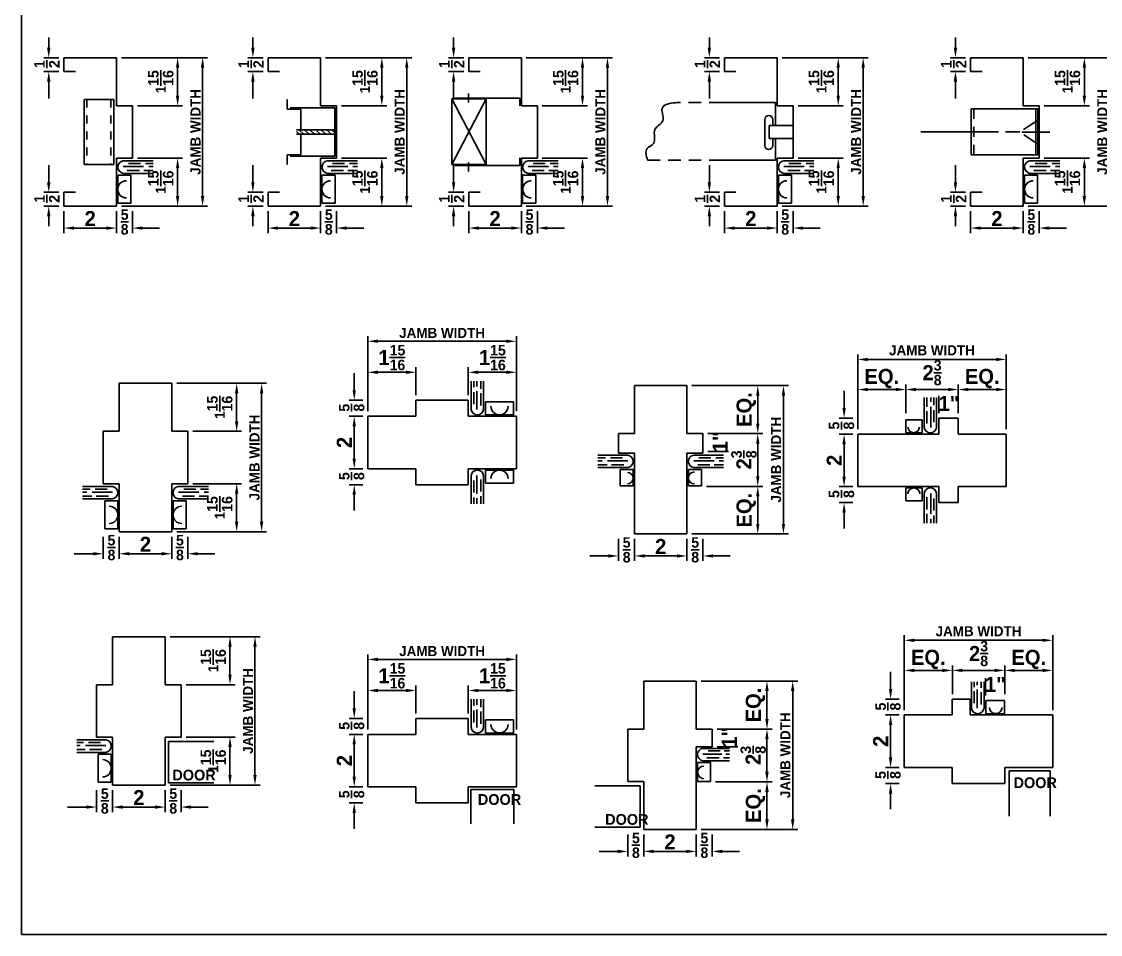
# Model space of a CAD drawing. Extents: x -5 to 29.1, y 0.3 to 20.2.
# Drawn here: x -5 to 8.43, y 0.28 to 11.65 of the extents above; entities that cross this region are included whole.
import ezdxf

# ---------------------------------------------------------------- set-up
doc = ezdxf.new("R2010")
doc.units = 0
doc.header["$MEASUREMENT"] = 0
doc.linetypes.add('HIDDEN', pattern=[0.375, 0.25, -0.125])
doc.linetypes.add('HIDDEN2', pattern=[0.1875, 0.125, -0.0625])
doc.layers.add('BORDER', color=7, linetype='CONTINUOUS')
doc.layers.add('BORDER-TEXT', color=7, linetype='CONTINUOUS')
doc.styles.add('B-SMOOTHE', font='cityb___.ttf', dxfattribs={"height": 0.125})
doc.styles.add('CITYBLUEPRINT', font='cityb___.ttf', dxfattribs={"height": 0.125})

msp = doc.modelspace()

# ---------------------------------------------------------------- linework, layer by layer
at = {"layer": 'BORDER', "color": 5}
for p, q in [((-4.995, 0.284), (-4.995, 20.234)), ((29.06, 0.284), (-4.995, 0.284))]:
    msp.add_line(p, q, dxfattribs=at)
at = {"layer": 'BORDER-TEXT'}
for p, q in [((-4.657, 11.322), (-4.657, 11.447)), ((-2.117, 11.322), (-2.117, 11.447)), ((0.38, 11.322), (0.38, 11.447)), ((3.562, 11.322), (3.562, 11.447)), ((6.624, 11.322), (6.624, 11.447)), ((-4.53, 11.197), (-4.72, 11.197)), ((-3.752, 11.197), (-2.68, 11.197)), ((-1.99, 11.197), (-2.179, 11.197)), ((-1.212, 11.197), (-0.14, 11.197)), ((0.507, 11.197), (0.318, 11.197)), ((1.285, 11.197), (2.357, 11.197)), ((3.689, 11.197), (3.5, 11.197)), ((4.467, 11.197), (5.539, 11.197)), ((6.751, 11.197), (6.562, 11.197)), ((7.529, 11.197), (8.601, 11.197)), ((-4.53, 11.025), (-4.72, 11.025)), ((-3.054, 11.072), (-3.054, 10.724)), ((-2.743, 11.072), (-2.743, 9.474)), ((-1.99, 11.025), (-2.179, 11.025)), ((-0.513, 11.072), (-0.513, 10.724)), ((-0.203, 11.072), (-0.203, 9.474)), ((0.507, 11.025), (0.318, 11.025)), ((1.984, 11.072), (1.984, 10.724)), ((2.295, 11.072), (2.295, 9.474)), ((3.689, 11.025), (3.5, 11.025)), ((5.166, 11.072), (5.166, 10.724)), ((5.476, 11.072), (5.476, 9.474)), ((6.751, 11.025), (6.562, 11.025)), ((8.228, 11.072), (8.228, 10.724)), ((-4.657, 10.9), (-4.657, 10.687)), ((-2.117, 10.9), (-2.117, 10.687)), ((0.38, 10.9), (0.38, 10.687)), ((3.562, 10.9), (3.562, 10.687)), ((6.624, 10.9), (6.624, 10.687)), ((0.567, 10.641), (0.567, 10.753)), ((-4.218, 10.678), (-4.218, 9.867)), ((-4.218, 10.678), (-3.849, 10.678)), ((-3.849, 10.678), (-3.849, 9.867)), ((-1.69, 10.558), (-1.69, 10.678)), ((0.357, 9.869), (0.357, 10.684)), ((0.785, 10.684), (0.357, 9.869)), ((0.357, 10.684), (0.785, 9.869)), ((0.785, 10.684), (0.357, 10.684)), ((0.396, 10.692), (1.205, 10.692)), ((0.787, 10.684), (0.787, 9.869)), ((1.205, 10.692), (1.205, 10.596)), ((-3.553, 10.599), (-2.991, 10.599)), ((-1.69, 10.558), (-1.522, 10.558)), ((-1.099, 10.574), (-1.652, 10.574)), ((-1.522, 10.558), (-1.522, 10.299)), ((-1.099, 10.574), (-1.099, 9.971)), ((-1.013, 10.599), (-0.451, 10.599)), ((1.484, 10.599), (2.046, 10.599)), ((4.666, 10.599), (5.228, 10.599)), ((7.728, 10.599), (8.29, 10.599)), ((-1.099, 10.299), (-1.573, 10.299)), ((-1.538, 10.244), (-1.573, 10.278)), ((-1.099, 10.244), (-1.573, 10.244)), ((-1.485, 10.244), (-1.54, 10.299)), ((-1.522, 10.244), (-1.522, 9.987)), ((-1.418, 10.244), (-1.474, 10.299)), ((-1.352, 10.244), (-1.407, 10.299)), ((-1.28, 10.244), (-1.336, 10.299)), ((-1.211, 10.244), (-1.266, 10.299)), ((-1.142, 10.244), (-1.197, 10.299)), ((-1.099, 10.262), (-1.136, 10.299)), ((7.158, 10.272), (6.195, 10.272)), ((-3.553, 9.947), (-2.991, 9.947)), ((-1.69, 9.987), (-1.522, 9.987)), ((-1.69, 9.868), (-1.69, 9.987)), ((-1.099, 9.971), (-1.652, 9.971)), ((-1.013, 9.947), (-0.451, 9.947)), ((1.205, 9.854), (1.205, 9.95)), ((1.484, 9.947), (2.046, 9.947)), ((4.666, 9.947), (5.228, 9.947)), ((7.728, 9.947), (8.29, 9.947)), ((-4.657, 9.646), (-4.657, 9.859)), ((-4.218, 9.867), (-3.849, 9.867)), ((-3.054, 9.474), (-3.054, 9.822)), ((-2.117, 9.646), (-2.117, 9.859)), ((-0.513, 9.474), (-0.513, 9.822)), ((0.785, 9.869), (0.357, 9.869)), ((0.38, 9.646), (0.38, 9.859)), ((0.396, 9.854), (1.205, 9.854)), ((0.567, 9.782), (0.567, 9.894)), ((1.984, 9.474), (1.984, 9.822)), ((3.562, 9.646), (3.562, 9.859)), ((5.166, 9.474), (5.166, 9.822)), ((6.624, 9.646), (6.624, 9.859)), ((8.228, 9.474), (8.228, 9.822)), ((-4.53, 9.521), (-4.72, 9.521)), ((-1.99, 9.521), (-2.179, 9.521)), ((0.507, 9.521), (0.318, 9.521)), ((3.689, 9.521), (3.5, 9.521)), ((6.751, 9.521), (6.562, 9.521)), ((-4.53, 9.349), (-4.72, 9.349)), ((-4.468, 9.287), (-4.468, 9.013)), ((-3.815, 9.287), (-3.815, 9.013)), ((-3.752, 9.349), (-2.68, 9.349)), ((-3.616, 9.287), (-3.616, 9.013)), ((-1.99, 9.349), (-2.179, 9.349)), ((-1.928, 9.287), (-1.928, 9.013)), ((-1.274, 9.287), (-1.274, 9.013)), ((-1.212, 9.349), (-0.14, 9.349)), ((-1.076, 9.287), (-1.076, 9.013)), ((0.507, 9.349), (0.318, 9.349)), ((0.57, 9.287), (0.57, 9.013)), ((1.223, 9.287), (1.223, 9.013)), ((1.285, 9.349), (2.357, 9.349)), ((1.422, 9.287), (1.422, 9.013)), ((3.689, 9.349), (3.5, 9.349)), ((3.751, 9.287), (3.751, 9.013)), ((4.405, 9.287), (4.405, 9.013)), ((4.467, 9.349), (5.539, 9.349)), ((4.603, 9.287), (4.603, 9.013)), ((6.751, 9.349), (6.562, 9.349)), ((6.813, 9.287), (6.813, 9.013)), ((7.467, 9.287), (7.467, 9.013)), ((7.529, 9.349), (8.601, 9.349)), ((7.666, 9.287), (7.666, 9.013)), ((-4.657, 9.224), (-4.657, 9.099)), ((-2.117, 9.224), (-2.117, 9.099)), ((0.38, 9.224), (0.38, 9.099)), ((3.562, 9.224), (3.562, 9.099)), ((6.624, 9.224), (6.624, 9.099)), ((-3.94, 9.076), (-4.343, 9.076)), ((-3.491, 9.076), (-3.278, 9.076)), ((-1.399, 9.076), (-1.803, 9.076)), ((-0.951, 9.076), (-0.738, 9.076)), ((1.098, 9.076), (0.695, 9.076)), ((1.547, 9.076), (1.76, 9.076)), ((4.28, 9.076), (3.876, 9.076)), ((4.728, 9.076), (4.941, 9.076)), ((7.342, 9.076), (6.938, 9.076)), ((7.791, 9.076), (8.004, 9.076)), ((-0.687, 6.797), (-0.687, 7.73)), ((-0.562, 7.667), (1.036, 7.667)), ((1.161, 6.797), (1.161, 7.73)), ((5.408, 6.574), (5.408, 7.504)), ((7.131, 7.441), (5.533, 7.441)), ((7.256, 6.574), (7.256, 7.504)), ((-0.856, 7.058), (-0.856, 7.271)), ((-0.562, 7.281), (-0.214, 7.281)), ((-0.089, 6.996), (-0.089, 7.343)), ((0.563, 6.996), (0.563, 7.343)), ((1.036, 7.281), (0.688, 7.281)), ((-3.064, 7.144), (-1.946, 7.144)), ((3.346, 7.116), (4.547, 7.116)), ((6.007, 6.773), (6.007, 7.129)), ((6.659, 6.773), (6.659, 7.129)), ((-2.319, 7.019), (-2.319, 6.671)), ((-2.008, 7.019), (-2.008, 5.421)), ((4.164, 6.991), (4.164, 6.643)), ((4.484, 6.991), (4.484, 5.393)), ((5.239, 6.835), (5.239, 7.048)), ((5.533, 7.066), (5.882, 7.066)), ((6.534, 7.066), (6.132, 7.066)), ((6.416, 6.773), (6.416, 6.988)), ((7.131, 7.066), (6.784, 7.066)), ((-0.749, 6.933), (-0.919, 6.933)), ((-0.749, 6.734), (-0.919, 6.734)), ((-0.856, 6.609), (-0.856, 6.206)), ((5.346, 6.71), (5.176, 6.71)), ((-2.866, 6.546), (-2.257, 6.546)), ((3.545, 6.518), (4.227, 6.518)), ((5.346, 6.511), (5.176, 6.511)), ((4.164, 5.986), (4.164, 6.393)), ((5.239, 6.386), (5.239, 5.983)), ((3.545, 6.296), (3.801, 6.296)), ((-0.749, 6.081), (-0.919, 6.081)), ((-2.866, 5.894), (-2.257, 5.894)), ((-0.749, 5.882), (-0.919, 5.882)), ((3.525, 5.861), (4.227, 5.861)), ((5.346, 5.858), (5.176, 5.858)), ((-2.319, 5.421), (-2.319, 5.769)), ((-0.856, 5.757), (-0.856, 5.561)), ((4.164, 5.393), (4.164, 5.736)), ((5.346, 5.659), (5.176, 5.659)), ((5.239, 5.534), (5.239, 5.338)), ((-3.064, 5.296), (-1.946, 5.296)), ((3.346, 5.268), (4.547, 5.268)), ((-3.979, 5.233), (-3.979, 4.96)), ((-3.78, 5.233), (-3.78, 4.96)), ((-3.127, 5.233), (-3.127, 4.96)), ((-2.928, 5.233), (-2.928, 4.96)), ((2.432, 5.206), (2.432, 4.932)), ((2.631, 5.206), (2.631, 4.932)), ((3.284, 5.206), (3.284, 4.932)), ((3.483, 5.206), (3.483, 4.932)), ((-4.104, 5.022), (-4.342, 5.022)), ((-3.252, 5.022), (-3.655, 5.022)), ((-2.803, 5.022), (-2.59, 5.022)), ((2.307, 4.995), (2.075, 4.995)), ((3.159, 4.995), (2.756, 4.995)), ((3.608, 4.995), (3.821, 4.995)), ((-3.147, 3.99), (-2.028, 3.99)), ((5.987, 3.077), (5.987, 4.007)), ((7.709, 3.945), (6.112, 3.945)), ((7.834, 3.077), (7.834, 4.007)), ((-2.402, 3.865), (-2.402, 3.517)), ((-2.091, 3.865), (-2.091, 2.267)), ((-0.687, 2.836), (-0.687, 3.769)), ((1.161, 2.836), (1.161, 3.769)), ((-0.562, 3.707), (1.036, 3.707)), ((6.586, 3.276), (6.586, 3.632)), ((7.237, 3.276), (7.237, 3.632)), ((5.817, 3.338), (5.817, 3.551)), ((6.112, 3.57), (6.461, 3.57)), ((7.112, 3.57), (6.711, 3.57)), ((7.709, 3.57), (7.362, 3.57)), ((-2.948, 3.392), (-2.339, 3.392)), ((-0.089, 3.035), (-0.089, 3.383)), ((0.563, 3.035), (0.563, 3.383)), ((3.461, 3.438), (4.661, 3.438)), ((6.998, 3.256), (6.998, 3.472)), ((-0.856, 3.098), (-0.856, 3.311)), ((-0.562, 3.32), (-0.214, 3.32)), ((1.036, 3.32), (0.688, 3.32)), ((4.279, 3.313), (4.279, 2.965)), ((4.599, 3.313), (4.599, 1.715)), ((5.924, 3.213), (5.754, 3.213)), ((-0.749, 2.973), (-0.919, 2.973)), ((5.924, 3.015), (5.754, 3.015)), ((3.66, 2.84), (4.342, 2.84)), ((5.817, 2.89), (5.817, 2.486)), ((-3.167, 2.172), (-3.167, 2.685)), ((-2.948, 2.74), (-2.339, 2.74)), ((-0.749, 2.774), (-0.919, 2.774)), ((4.279, 2.308), (4.279, 2.715)), ((-2.402, 2.267), (-2.402, 2.615)), ((-0.856, 2.649), (-0.856, 2.246)), ((3.66, 2.619), (3.916, 2.619)), ((5.924, 2.361), (5.754, 2.361)), ((7.804, 2.319), (7.292, 2.319)), ((3.64, 2.183), (4.342, 2.183)), ((5.924, 2.162), (5.754, 2.162)), ((-4.061, 2.08), (-4.061, 1.806)), ((-3.863, 2.08), (-3.863, 1.806)), ((-3.209, 2.08), (-3.209, 1.806)), ((-3.147, 2.142), (-2.028, 2.142)), ((-3.011, 2.08), (-3.011, 1.806)), ((-0.749, 2.121), (-0.919, 2.121)), ((1.13, 2.089), (0.595, 2.089)), ((0.595, 2.089), (0.595, 1.661)), ((1.13, 2.089), (1.13, 1.661)), ((2.703, 1.62), (2.703, 2.133)), ((4.279, 1.715), (4.279, 2.058)), ((5.817, 2.037), (5.817, 1.841)), ((-0.749, 1.922), (-0.919, 1.922)), ((-4.186, 1.869), (-4.424, 1.869)), ((-3.334, 1.869), (-3.738, 1.869)), ((-2.886, 1.869), (-2.673, 1.869)), ((-0.856, 1.797), (-0.856, 1.6)), ((2.547, 1.528), (2.547, 1.254)), ((2.745, 1.528), (2.745, 1.254)), ((3.399, 1.528), (3.399, 1.254)), ((3.461, 1.59), (4.661, 1.59)), ((3.598, 1.528), (3.598, 1.254)), ((2.422, 1.317), (2.19, 1.317)), ((3.274, 1.317), (2.87, 1.317)), ((3.723, 1.317), (3.936, 1.317))]:
    msp.add_line(p, q, dxfattribs=at)
at = {"layer": 'BORDER-TEXT', "color": 5}
for p, q in [((-4.468, 11.197), (-3.815, 11.197)), ((-4.468, 11.197), (-4.468, 11.025)), ((-3.815, 11.197), (-3.815, 10.599)), ((-1.928, 11.197), (-1.274, 11.197)), ((-1.928, 11.197), (-1.928, 11.025)), ((-1.274, 11.197), (-1.274, 10.599)), ((0.57, 11.197), (1.223, 11.197)), ((0.57, 11.197), (0.57, 11.025)), ((1.223, 11.197), (1.223, 10.599)), ((3.751, 11.197), (4.405, 11.197)), ((3.751, 11.197), (3.751, 11.025)), ((4.405, 11.197), (4.405, 10.599)), ((6.813, 11.197), (7.467, 11.197)), ((6.813, 11.197), (6.813, 11.025)), ((7.467, 11.197), (7.467, 10.599)), ((-4.468, 11.025), (-4.326, 11.025)), ((-1.928, 11.025), (-1.786, 11.025)), ((0.57, 11.025), (0.712, 11.025)), ((3.751, 11.025), (3.893, 11.025)), ((6.813, 11.025), (6.955, 11.025)), ((-3.815, 10.599), (-3.616, 10.599)), ((-3.616, 10.599), (-3.616, 9.947)), ((-1.274, 10.599), (-1.076, 10.599)), ((-1.076, 10.599), (-1.076, 9.947)), ((1.223, 10.599), (1.422, 10.599)), ((1.422, 10.599), (1.422, 9.947)), ((4.405, 10.599), (4.603, 10.599)), ((4.603, 10.599), (4.603, 9.947)), ((7.467, 10.599), (7.666, 10.599)), ((7.666, 10.599), (7.666, 9.947)), ((-3.815, 9.349), (-3.815, 9.947)), ((-3.815, 9.947), (-3.616, 9.947)), ((-1.274, 9.349), (-1.274, 9.947)), ((-1.274, 9.947), (-1.076, 9.947)), ((1.223, 9.349), (1.223, 9.947)), ((1.223, 9.947), (1.422, 9.947)), ((4.405, 9.349), (4.405, 9.947)), ((4.405, 9.947), (4.603, 9.947)), ((7.467, 9.349), (7.467, 9.947)), ((7.467, 9.947), (7.666, 9.947)), ((-4.468, 9.349), (-4.468, 9.521)), ((-4.468, 9.521), (-4.326, 9.521)), ((-1.928, 9.349), (-1.928, 9.521)), ((-1.928, 9.521), (-1.786, 9.521)), ((0.57, 9.349), (0.57, 9.521)), ((0.57, 9.521), (0.712, 9.521)), ((3.751, 9.349), (3.751, 9.521)), ((3.751, 9.521), (3.893, 9.521)), ((6.813, 9.349), (6.813, 9.521)), ((6.813, 9.521), (6.955, 9.521)), ((-4.468, 9.349), (-3.815, 9.349)), ((-1.928, 9.349), (-1.274, 9.349)), ((0.57, 9.349), (1.223, 9.349)), ((3.751, 9.349), (4.405, 9.349)), ((6.813, 9.349), (7.467, 9.349)), ((-3.78, 7.144), (-3.78, 6.546)), ((-3.78, 7.144), (-3.127, 7.144)), ((-3.127, 7.144), (-3.127, 6.546)), ((2.631, 7.116), (3.284, 7.116)), ((2.631, 7.116), (2.631, 6.518)), ((3.284, 7.116), (3.284, 6.518)), ((-0.089, 6.933), (0.563, 6.933)), ((-0.089, 6.734), (-0.089, 6.933)), ((0.563, 6.734), (0.563, 6.933)), ((-0.687, 6.081), (-0.687, 6.734)), ((-0.687, 6.734), (-0.089, 6.734)), ((1.161, 6.734), (0.563, 6.734)), ((1.161, 6.081), (1.161, 6.734)), ((6.659, 6.71), (6.416, 6.71)), ((6.416, 6.71), (6.416, 6.511)), ((6.659, 6.71), (6.659, 6.511)), ((-3.979, 6.546), (-3.979, 5.894)), ((-3.979, 6.546), (-3.78, 6.546)), ((-3.127, 6.546), (-2.928, 6.546)), ((-2.928, 6.546), (-2.928, 5.894)), ((2.432, 6.518), (2.432, 6.276)), ((2.432, 6.518), (2.631, 6.518)), ((3.284, 6.518), (3.483, 6.518)), ((3.483, 6.518), (3.483, 6.276)), ((5.408, 6.511), (6.416, 6.511)), ((5.408, 6.511), (5.408, 5.858)), ((7.256, 6.511), (6.659, 6.511)), ((7.256, 6.511), (7.256, 5.858)), ((2.432, 6.276), (2.631, 6.276)), ((2.631, 5.268), (2.631, 6.276)), ((3.284, 5.268), (3.284, 6.276)), ((3.284, 6.276), (3.483, 6.276)), ((-0.687, 6.081), (-0.089, 6.081)), ((-0.089, 5.882), (-0.089, 6.081)), ((0.563, 5.882), (0.563, 6.081)), ((1.161, 6.081), (0.563, 6.081)), ((-3.979, 5.894), (-3.78, 5.894)), ((-3.78, 5.296), (-3.78, 5.894)), ((-3.127, 5.894), (-2.928, 5.894)), ((-3.127, 5.296), (-3.127, 5.894)), ((-0.089, 5.882), (0.563, 5.882)), ((5.408, 5.858), (6.416, 5.858)), ((6.416, 5.858), (6.416, 5.659)), ((7.256, 5.858), (6.659, 5.858)), ((6.659, 5.858), (6.659, 5.659)), ((6.659, 5.659), (6.416, 5.659)), ((-3.78, 5.296), (-3.127, 5.296)), ((-3.78, 5.296), (-3.127, 5.296)), ((2.631, 5.268), (3.284, 5.268)), ((-3.863, 3.99), (-3.209, 3.99)), ((-3.863, 3.99), (-3.863, 3.392)), ((-3.209, 3.99), (-3.209, 3.392)), ((-4.061, 3.392), (-4.061, 2.74)), ((-4.061, 3.392), (-3.863, 3.392)), ((-3.209, 3.392), (-3.011, 3.392)), ((-3.011, 3.392), (-3.011, 2.74)), ((2.745, 3.438), (2.745, 2.84)), ((2.745, 3.438), (3.399, 3.438)), ((3.399, 3.438), (3.399, 2.84)), ((6.584, 3.015), (6.584, 3.213)), ((6.584, 3.213), (6.807, 3.213)), ((6.807, 3.015), (6.807, 3.213)), ((-0.089, 2.973), (0.563, 2.973)), ((-0.089, 2.774), (-0.089, 2.973)), ((0.563, 2.774), (0.563, 2.973)), ((5.987, 3.015), (6.584, 3.015)), ((5.987, 2.361), (5.987, 3.015)), ((7.834, 3.015), (6.807, 3.015)), ((7.834, 2.361), (7.834, 3.015)), ((2.547, 2.84), (2.547, 2.188)), ((2.547, 2.84), (2.745, 2.84)), ((3.399, 2.84), (3.598, 2.84)), ((3.598, 2.84), (3.598, 2.617)), ((-4.061, 2.74), (-3.863, 2.74)), ((-3.863, 2.142), (-3.863, 2.74)), ((-3.209, 2.142), (-3.209, 2.74)), ((-3.209, 2.74), (-3.011, 2.74)), ((-0.687, 2.121), (-0.687, 2.774)), ((-0.687, 2.774), (-0.089, 2.774)), ((1.161, 2.774), (0.563, 2.774)), ((1.161, 2.121), (1.161, 2.774)), ((3.399, 1.59), (3.399, 2.617)), ((3.399, 2.617), (3.598, 2.617)), ((5.987, 2.361), (6.584, 2.361)), ((6.584, 2.162), (6.584, 2.361)), ((7.834, 2.361), (7.237, 2.361)), ((7.237, 2.162), (7.237, 2.361)), ((2.547, 2.188), (2.745, 2.188)), ((2.745, 1.59), (2.745, 2.188)), ((6.584, 2.162), (7.237, 2.162)), ((-3.863, 2.142), (-3.209, 2.142)), ((-0.687, 2.121), (-0.089, 2.121)), ((-0.089, 1.922), (-0.089, 2.121)), ((0.563, 1.922), (0.563, 2.121)), ((1.161, 2.121), (0.563, 2.121)), ((-0.089, 1.922), (0.563, 1.922)), ((2.745, 1.59), (3.399, 1.59))]:
    msp.add_line(p, q, dxfattribs=at)
at = {"layer": 'BORDER-TEXT', "linetype": 'HIDDEN', "ltscale": 0.25}
for p, q in [((-4.184, 10.678), (-4.184, 9.867)), ((-3.886, 10.678), (-3.886, 9.867))]:
    msp.add_line(p, q, dxfattribs=at)
at = {"layer": 'BORDER-TEXT', "color": 7, "linetype": 'HIDDEN', "ltscale": 0.625}
for p, q in [((3.716, 10.638), (3.176, 10.638)), ((3.718, 9.92), (2.794, 9.92))]:
    msp.add_line(p, q, dxfattribs=at)
at = {"layer": 'BORDER-TEXT', "color": 7}
for p, q in [((4.387, 10.638), (3.716, 10.638)), ((4.387, 10.638), (4.387, 10.352)), ((6.82, 10.562), (6.82, 9.988)), ((7.651, 10.562), (6.82, 10.562)), ((7.624, 10.562), (7.624, 9.988)), ((7.651, 10.562), (7.651, 9.988)), ((4.251, 10.104), (4.251, 10.426)), ((4.603, 10.352), (4.308, 10.352)), ((4.308, 10.191), (4.308, 10.352)), ((4.352, 10.352), (4.352, 10.426)), ((7.47, 10.301), (7.644, 10.414)), ((7.448, 10.271), (7.8, 10.271)), ((7.473, 10.236), (7.646, 10.123)), ((4.603, 10.191), (4.308, 10.191)), ((4.352, 10.104), (4.352, 10.191)), ((4.387, 10.191), (4.387, 9.92)), ((7.651, 9.988), (6.82, 9.988)), ((-3.731, 9.913), (-3.358, 9.913)), ((-3.731, 9.841), (-3.477, 9.841)), ((-3.666, 9.88), (-3.516, 9.88)), ((-3.455, 9.88), (-3.358, 9.88)), ((-3.412, 9.841), (-3.358, 9.841)), ((-1.19, 9.913), (-0.817, 9.913)), ((-1.19, 9.841), (-0.937, 9.841)), ((-1.125, 9.88), (-0.976, 9.88)), ((-0.914, 9.88), (-0.817, 9.88)), ((-0.872, 9.841), (-0.817, 9.841)), ((1.307, 9.913), (1.68, 9.913)), ((1.307, 9.841), (1.56, 9.841)), ((1.372, 9.88), (1.521, 9.88)), ((1.583, 9.88), (1.68, 9.88)), ((1.625, 9.841), (1.68, 9.841)), ((4.387, 9.92), (3.718, 9.92)), ((4.489, 9.913), (4.861, 9.913)), ((4.489, 9.841), (4.742, 9.841)), ((4.553, 9.88), (4.703, 9.88)), ((4.765, 9.88), (4.861, 9.88)), ((4.807, 9.841), (4.861, 9.841)), ((7.551, 9.913), (7.924, 9.913)), ((7.551, 9.841), (7.804, 9.841)), ((7.616, 9.88), (7.765, 9.88)), ((7.827, 9.88), (7.924, 9.88)), ((7.869, 9.841), (7.924, 9.841)), ((-3.798, 9.734), (-3.798, 9.384)), ((-3.798, 9.734), (-3.636, 9.734)), ((-3.731, 9.757), (-3.358, 9.757)), ((-3.682, 9.793), (-3.529, 9.793)), ((-3.636, 9.734), (-3.636, 9.384)), ((-3.474, 9.793), (-3.358, 9.793)), ((-1.258, 9.734), (-1.258, 9.384)), ((-1.258, 9.734), (-1.095, 9.734)), ((-1.19, 9.757), (-0.817, 9.757)), ((-1.142, 9.793), (-0.989, 9.793)), ((-1.095, 9.734), (-1.095, 9.384)), ((-0.934, 9.793), (-0.817, 9.793)), ((1.239, 9.734), (1.239, 9.384)), ((1.239, 9.734), (1.402, 9.734)), ((1.307, 9.757), (1.68, 9.757)), ((1.356, 9.793), (1.508, 9.793)), ((1.402, 9.734), (1.402, 9.384)), ((1.563, 9.793), (1.68, 9.793)), ((4.421, 9.734), (4.421, 9.384)), ((4.421, 9.734), (4.584, 9.734)), ((4.489, 9.757), (4.861, 9.757)), ((4.537, 9.793), (4.69, 9.793)), ((4.584, 9.734), (4.584, 9.384)), ((4.745, 9.793), (4.861, 9.793)), ((7.483, 9.734), (7.483, 9.384)), ((7.483, 9.734), (7.646, 9.734)), ((7.551, 9.757), (7.924, 9.757)), ((7.599, 9.793), (7.752, 9.793)), ((7.646, 9.734), (7.646, 9.384)), ((7.807, 9.793), (7.924, 9.793)), ((-3.798, 9.384), (-3.636, 9.384)), ((-1.258, 9.384), (-1.095, 9.384)), ((1.239, 9.384), (1.402, 9.384)), ((4.421, 9.384), (4.584, 9.384)), ((7.483, 9.384), (7.646, 9.384)), ((0.597, 6.818), (0.597, 7.171)), ((0.63, 7.094), (0.63, 7.171)), ((0.669, 7.102), (0.669, 7.171)), ((0.717, 7.075), (0.717, 7.171)), ((0.753, 6.818), (0.753, 7.171)), ((0.63, 6.883), (0.63, 7.033)), ((0.669, 6.818), (0.669, 7.046)), ((0.717, 6.867), (0.717, 7.02)), ((0.776, 6.751), (0.776, 6.913)), ((0.776, 6.913), (1.126, 6.913)), ((1.126, 6.751), (1.126, 6.913)), ((6.234, 6.595), (6.234, 6.967)), ((6.27, 6.852), (6.27, 6.967)), ((6.318, 6.914), (6.318, 6.967)), ((6.318, 6.595), (6.318, 6.849)), ((6.357, 6.871), (6.357, 6.967)), ((6.39, 6.595), (6.39, 6.967)), ((0.776, 6.751), (1.126, 6.751)), ((6.27, 6.644), (6.27, 6.797)), ((6.357, 6.66), (6.357, 6.81)), ((6.211, 6.69), (6.007, 6.69)), ((6.007, 6.528), (6.007, 6.69)), ((6.211, 6.528), (6.211, 6.69)), ((6.211, 6.528), (6.007, 6.528)), ((2.547, 6.25), (2.175, 6.25)), ((2.271, 6.217), (2.175, 6.217)), ((2.228, 6.178), (2.175, 6.178)), ((2.547, 6.178), (2.293, 6.178)), ((2.482, 6.217), (2.332, 6.217)), ((3.368, 6.25), (3.74, 6.25)), ((3.368, 6.178), (3.621, 6.178)), ((3.433, 6.217), (3.582, 6.217)), ((3.644, 6.217), (3.74, 6.217)), ((3.686, 6.178), (3.74, 6.178)), ((0.776, 6.064), (0.776, 5.902)), ((0.776, 6.064), (1.126, 6.064)), ((1.126, 6.064), (1.126, 5.902)), ((2.29, 6.13), (2.175, 6.13)), ((2.547, 6.094), (2.175, 6.094)), ((2.498, 6.13), (2.345, 6.13)), ((2.452, 6.071), (2.452, 5.867)), ((2.614, 6.071), (2.452, 6.071)), ((2.614, 6.071), (2.614, 5.867)), ((3.301, 6.071), (3.301, 5.867)), ((3.301, 6.071), (3.463, 6.071)), ((3.368, 6.094), (3.74, 6.094)), ((3.417, 6.13), (3.569, 6.13)), ((3.463, 6.071), (3.463, 5.867)), ((3.624, 6.13), (3.74, 6.13)), ((0.597, 5.997), (0.597, 5.644)), ((0.63, 5.932), (0.63, 5.783)), ((0.669, 5.997), (0.669, 5.769)), ((0.717, 5.948), (0.717, 5.796)), ((0.753, 5.997), (0.753, 5.644)), ((-3.864, 5.86), (-4.237, 5.86)), ((-4.14, 5.827), (-4.237, 5.827)), ((-4.183, 5.788), (-4.237, 5.788)), ((-3.864, 5.788), (-4.118, 5.788)), ((-3.929, 5.827), (-4.079, 5.827)), ((-3.043, 5.86), (-2.67, 5.86)), ((-3.043, 5.788), (-2.79, 5.788)), ((-2.978, 5.827), (-2.829, 5.827)), ((-2.767, 5.827), (-2.67, 5.827)), ((-2.725, 5.788), (-2.67, 5.788)), ((0.776, 5.902), (1.126, 5.902)), ((2.614, 5.867), (2.452, 5.867)), ((3.301, 5.867), (3.463, 5.867)), ((6.211, 5.841), (6.007, 5.841)), ((6.007, 5.841), (6.007, 5.679)), ((6.211, 5.841), (6.211, 5.679)), ((6.234, 5.774), (6.234, 5.402)), ((6.318, 5.774), (6.318, 5.521)), ((6.39, 5.774), (6.39, 5.402)), ((-4.121, 5.74), (-4.237, 5.74)), ((-3.864, 5.704), (-4.237, 5.704)), ((-3.913, 5.74), (-4.066, 5.74)), ((-3.959, 5.681), (-3.959, 5.331)), ((-3.797, 5.681), (-3.959, 5.681)), ((-3.797, 5.681), (-3.797, 5.331)), ((-3.11, 5.681), (-2.948, 5.681)), ((-3.11, 5.681), (-3.11, 5.331)), ((-3.043, 5.704), (-2.67, 5.704)), ((-2.994, 5.74), (-2.842, 5.74)), ((-2.948, 5.681), (-2.948, 5.331)), ((-2.786, 5.74), (-2.67, 5.74)), ((0.63, 5.721), (0.63, 5.644)), ((0.669, 5.713), (0.669, 5.644)), ((0.717, 5.74), (0.717, 5.644)), ((6.211, 5.679), (6.007, 5.679)), ((6.27, 5.725), (6.27, 5.573)), ((6.357, 5.709), (6.357, 5.56)), ((6.27, 5.517), (6.27, 5.402)), ((6.318, 5.456), (6.318, 5.402)), ((6.357, 5.498), (6.357, 5.402)), ((-3.797, 5.331), (-3.959, 5.331)), ((-3.11, 5.331), (-2.948, 5.331)), ((6.824, 3.098), (6.824, 3.429)), ((6.857, 3.363), (6.857, 3.429)), ((6.896, 3.385), (6.896, 3.429)), ((6.944, 3.355), (6.944, 3.429)), ((6.98, 3.098), (6.98, 3.429)), ((6.857, 3.163), (6.857, 3.313)), ((6.896, 3.098), (6.896, 3.332)), ((6.944, 3.147), (6.944, 3.3)), ((0.597, 2.858), (0.597, 3.211)), ((0.63, 3.134), (0.63, 3.211)), ((0.669, 3.142), (0.669, 3.211)), ((0.717, 3.114), (0.717, 3.211)), ((0.753, 2.858), (0.753, 3.211)), ((7.003, 3.031), (7.003, 3.194)), ((7.003, 3.194), (7.235, 3.194)), ((7.235, 3.031), (7.235, 3.194)), ((0.63, 2.923), (0.63, 3.072)), ((0.669, 2.858), (0.669, 3.085)), ((0.717, 2.907), (0.717, 3.059)), ((7.003, 3.031), (7.235, 3.031)), ((0.776, 2.79), (0.776, 2.953)), ((0.776, 2.953), (1.126, 2.953)), ((1.126, 2.79), (1.126, 2.953)), ((-3.947, 2.706), (-4.308, 2.706)), ((-3.167, 2.685), (-2.602, 2.685)), ((0.776, 2.79), (1.126, 2.79)), ((-4.223, 2.674), (-4.308, 2.674)), ((-4.265, 2.635), (-4.308, 2.635)), ((-4.203, 2.586), (-4.308, 2.586)), ((-3.947, 2.635), (-4.2, 2.635)), ((-4.012, 2.674), (-4.161, 2.674)), ((-3.995, 2.586), (-4.148, 2.586)), ((3.483, 2.6), (3.813, 2.6)), ((3.548, 2.568), (3.697, 2.568)), ((3.747, 2.568), (3.813, 2.568)), ((-3.947, 2.55), (-4.308, 2.55)), ((-4.042, 2.528), (-4.042, 2.177)), ((-3.879, 2.528), (-4.042, 2.528)), ((-3.879, 2.528), (-3.879, 2.177)), ((3.415, 2.422), (3.578, 2.422)), ((3.415, 2.422), (3.415, 2.189)), ((3.483, 2.529), (3.716, 2.529)), ((3.483, 2.445), (3.813, 2.445)), ((3.531, 2.48), (3.684, 2.48)), ((3.578, 2.422), (3.578, 2.189)), ((3.739, 2.48), (3.813, 2.48)), ((3.769, 2.529), (3.813, 2.529)), ((7.292, 2.319), (7.292, 1.754)), ((7.804, 2.319), (7.804, 1.754)), ((-3.879, 2.177), (-4.042, 2.177)), ((-3.167, 2.172), (-2.602, 2.172)), ((3.415, 2.189), (3.578, 2.189)), ((2.703, 2.133), (2.138, 2.133)), ((2.703, 1.62), (2.138, 1.62))]:
    msp.add_line(p, q, dxfattribs=at)
at = {"layer": 'BORDER-TEXT', "linetype": 'HIDDEN2'}
msp.add_line((6.854, 10.561), (6.854, 9.989), dxfattribs=at)
at = {"layer": 'BORDER-TEXT', "linetype": 'HIDDEN'}
msp.add_line((7.425, 10.272), (7.247, 10.272), dxfattribs=at)
at = {"layer": 'BORDER-TEXT', "color": 7}
for centre, radius, start, end in [((4.301, 10.426), 0.0501, 0, 180), ((4.301, 10.104), 0.0501, 180, 0), ((-3.719, 9.835), 0.0787, 98.3137, 261.6863), ((-1.179, 9.835), 0.0787, 98.3137, 261.6863), ((1.318, 9.835), 0.0787, 98.3137, 261.6863), ((4.5, 9.835), 0.0787, 98.3137, 261.6863), ((7.562, 9.835), 0.0787, 98.3137, 261.6863), ((-3.691, 9.559), 0.107, 90, 270), ((-1.151, 9.559), 0.107, 90, 270), ((1.347, 9.559), 0.107, 90, 270), ((4.528, 9.559), 0.107, 90, 270), ((7.591, 9.559), 0.107, 90, 270), ((0.951, 6.858), 0.107, 180, 0), ((0.675, 6.83), 0.0787, 188.3137, 351.6863), ((6.104, 6.599), 0.0711, 180, 0), ((6.312, 6.607), 0.0787, 188.3137, 351.6863), ((2.535, 6.172), 0.0787, 278.3137, 81.6863), ((3.379, 6.172), 0.0787, 98.3137, 261.6863), ((0.675, 5.986), 0.0787, 8.3137, 171.6863), ((0.951, 5.957), 0.107, 0, 180), ((3.376, 5.966), 0.0754, 90, 270), ((2.543, 5.964), 0.0711, 270, 90), ((-3.876, 5.782), 0.0787, 278.3137, 81.6863), ((-3.032, 5.782), 0.0787, 98.3137, 261.6863), ((6.106, 5.766), 0.0754, 0, 180), ((6.312, 5.763), 0.0787, 8.3137, 171.6863), ((-3.904, 5.506), 0.107, 270, 90), ((-3.003, 5.506), 0.107, 90, 270), ((6.902, 3.11), 0.0787, 188.3137, 351.6863), ((7.125, 3.11), 0.0783, 180, 0), ((0.675, 2.869), 0.0787, 188.3137, 351.6863), ((0.951, 2.898), 0.107, 180, 0), ((-3.958, 2.628), 0.0787, 278.3137, 81.6863), ((3.494, 2.523), 0.0787, 98.3137, 261.6863), ((-3.986, 2.352), 0.107, 270, 90), ((3.495, 2.3), 0.0783, 90, 270)]:
    msp.add_arc(centre, radius, start, end, dxfattribs=at)
msp.add_open_spline([(2.794, 9.92), (2.777, 9.976), (2.748, 10.07), (2.923, 10.127), (2.829, 10.319), (3.04, 10.397), (2.897, 10.631), (3.157, 10.637), (3.176, 10.638)], degree=3, knots=[0, 0, 0, 0, 0.18337, 0.310793, 0.533531, 0.715958, 0.930506, 1.183482, 1.183482, 1.183482, 1.183482], dxfattribs=at)
at = {"layer": 'BORDER-TEXT'}
for points in [[(-4.678, 11.322), (-4.636, 11.322), (-4.657, 11.197)], [(-2.138, 11.322), (-2.096, 11.322), (-2.117, 11.197)], [(0.359, 11.322), (0.401, 11.322), (0.38, 11.197)], [(3.541, 11.322), (3.583, 11.322), (3.562, 11.197)], [(6.603, 11.322), (6.645, 11.322), (6.624, 11.197)], [(-3.074, 11.072), (-3.033, 11.072), (-3.054, 11.197)], [(-2.764, 11.072), (-2.722, 11.072), (-2.743, 11.197)], [(-0.534, 11.072), (-0.492, 11.072), (-0.513, 11.197)], [(-0.223, 11.072), (-0.182, 11.072), (-0.203, 11.197)], [(1.963, 11.072), (2.005, 11.072), (1.984, 11.197)], [(2.274, 11.072), (2.315, 11.072), (2.295, 11.197)], [(5.145, 11.072), (5.186, 11.072), (5.166, 11.197)], [(5.455, 11.072), (5.497, 11.072), (5.476, 11.197)], [(8.207, 11.072), (8.249, 11.072), (8.228, 11.197)], [(-4.678, 10.9), (-4.636, 10.9), (-4.657, 11.025)], [(-2.138, 10.9), (-2.096, 10.9), (-2.117, 11.025)], [(0.359, 10.9), (0.401, 10.9), (0.38, 11.025)], [(3.541, 10.9), (3.583, 10.9), (3.562, 11.025)], [(6.603, 10.9), (6.645, 10.9), (6.624, 11.025)], [(-3.074, 10.724), (-3.033, 10.724), (-3.054, 10.599)], [(-0.534, 10.724), (-0.492, 10.724), (-0.513, 10.599)], [(1.963, 10.724), (2.005, 10.724), (1.984, 10.599)], [(5.145, 10.724), (5.186, 10.724), (5.166, 10.599)], [(8.207, 10.724), (8.249, 10.724), (8.228, 10.599)], [(-3.074, 9.822), (-3.033, 9.822), (-3.054, 9.947)], [(-0.534, 9.822), (-0.492, 9.822), (-0.513, 9.947)], [(1.963, 9.822), (2.005, 9.822), (1.984, 9.947)], [(5.145, 9.822), (5.186, 9.822), (5.166, 9.947)], [(8.207, 9.822), (8.249, 9.822), (8.228, 9.947)], [(-4.678, 9.646), (-4.636, 9.646), (-4.657, 9.521)], [(-2.138, 9.646), (-2.096, 9.646), (-2.117, 9.521)], [(0.359, 9.646), (0.401, 9.646), (0.38, 9.521)], [(3.541, 9.646), (3.583, 9.646), (3.562, 9.521)], [(6.603, 9.646), (6.645, 9.646), (6.624, 9.521)], [(-3.074, 9.474), (-3.033, 9.474), (-3.054, 9.349)], [(-2.764, 9.474), (-2.722, 9.474), (-2.743, 9.349)], [(-0.534, 9.474), (-0.492, 9.474), (-0.513, 9.349)], [(-0.223, 9.474), (-0.182, 9.474), (-0.203, 9.349)], [(1.963, 9.474), (2.005, 9.474), (1.984, 9.349)], [(2.274, 9.474), (2.315, 9.474), (2.295, 9.349)], [(5.145, 9.474), (5.186, 9.474), (5.166, 9.349)], [(5.455, 9.474), (5.497, 9.474), (5.476, 9.349)], [(8.207, 9.474), (8.249, 9.474), (8.228, 9.349)], [(-4.678, 9.224), (-4.636, 9.224), (-4.657, 9.349)], [(-2.138, 9.224), (-2.096, 9.224), (-2.117, 9.349)], [(0.359, 9.224), (0.401, 9.224), (0.38, 9.349)], [(3.541, 9.224), (3.583, 9.224), (3.562, 9.349)], [(6.603, 9.224), (6.645, 9.224), (6.624, 9.349)], [(-4.343, 9.096), (-4.343, 9.055), (-4.468, 9.076)], [(-3.94, 9.096), (-3.94, 9.055), (-3.815, 9.076)], [(-3.491, 9.096), (-3.491, 9.055), (-3.616, 9.076)], [(-1.803, 9.096), (-1.803, 9.055), (-1.928, 9.076)], [(-1.399, 9.096), (-1.399, 9.055), (-1.274, 9.076)], [(-0.951, 9.096), (-0.951, 9.055), (-1.076, 9.076)], [(0.695, 9.096), (0.695, 9.055), (0.57, 9.076)], [(1.098, 9.096), (1.098, 9.055), (1.223, 9.076)], [(1.547, 9.096), (1.547, 9.055), (1.422, 9.076)], [(3.876, 9.096), (3.876, 9.055), (3.751, 9.076)], [(4.28, 9.096), (4.28, 9.055), (4.405, 9.076)], [(4.728, 9.096), (4.728, 9.055), (4.603, 9.076)], [(6.938, 9.096), (6.938, 9.055), (6.813, 9.076)], [(7.342, 9.096), (7.342, 9.055), (7.467, 9.076)], [(7.791, 9.096), (7.791, 9.055), (7.666, 9.076)], [(-0.562, 7.688), (-0.562, 7.647), (-0.687, 7.667)], [(1.036, 7.688), (1.036, 7.647), (1.161, 7.667)], [(5.533, 7.462), (5.533, 7.42), (5.408, 7.441)], [(7.131, 7.462), (7.131, 7.42), (7.256, 7.441)], [(-0.562, 7.302), (-0.562, 7.26), (-0.687, 7.281)], [(-0.214, 7.302), (-0.214, 7.26), (-0.089, 7.281)], [(0.688, 7.302), (0.688, 7.26), (0.563, 7.281)], [(1.036, 7.302), (1.036, 7.26), (1.161, 7.281)], [(-2.34, 7.019), (-2.298, 7.019), (-2.319, 7.144)], [(-2.029, 7.019), (-1.988, 7.019), (-2.008, 7.144)], [(4.144, 6.991), (4.185, 6.991), (4.164, 7.116)], [(4.463, 6.991), (4.505, 6.991), (4.484, 7.116)], [(-0.877, 7.058), (-0.836, 7.058), (-0.856, 6.933)], [(5.533, 7.087), (5.533, 7.046), (5.408, 7.066)], [(5.882, 7.087), (5.882, 7.046), (6.007, 7.066)], [(6.132, 7.087), (6.132, 7.046), (6.007, 7.066)], [(6.534, 7.087), (6.534, 7.046), (6.659, 7.066)], [(6.784, 7.087), (6.784, 7.046), (6.659, 7.066)], [(7.131, 7.087), (7.131, 7.046), (7.256, 7.066)], [(-0.877, 6.609), (-0.836, 6.609), (-0.856, 6.734)], [(5.218, 6.835), (5.259, 6.835), (5.239, 6.71)], [(-2.34, 6.671), (-2.298, 6.671), (-2.319, 6.546)], [(4.144, 6.643), (4.185, 6.643), (4.164, 6.518)], [(4.144, 6.393), (4.185, 6.393), (4.164, 6.518)], [(5.218, 6.386), (5.259, 6.386), (5.239, 6.511)], [(-0.877, 6.206), (-0.836, 6.206), (-0.856, 6.081)], [(4.144, 5.986), (4.185, 5.986), (4.164, 5.861)], [(5.218, 5.983), (5.259, 5.983), (5.239, 5.858)], [(-2.34, 5.769), (-2.298, 5.769), (-2.319, 5.894)], [(-0.877, 5.757), (-0.836, 5.757), (-0.856, 5.882)], [(4.144, 5.736), (4.185, 5.736), (4.164, 5.861)], [(5.218, 5.534), (5.259, 5.534), (5.239, 5.659)], [(-2.34, 5.421), (-2.298, 5.421), (-2.319, 5.296)], [(-2.029, 5.421), (-1.988, 5.421), (-2.008, 5.296)], [(4.144, 5.393), (4.185, 5.393), (4.164, 5.268)], [(4.463, 5.393), (4.505, 5.393), (4.484, 5.268)], [(-4.104, 5.043), (-4.104, 5.002), (-3.979, 5.022)], [(-3.655, 5.043), (-3.655, 5.002), (-3.78, 5.022)], [(-3.252, 5.043), (-3.252, 5.002), (-3.127, 5.022)], [(-2.803, 5.043), (-2.803, 5.002), (-2.928, 5.022)], [(2.307, 5.015), (2.307, 4.974), (2.432, 4.995)], [(2.756, 5.015), (2.756, 4.974), (2.631, 4.995)], [(3.159, 5.015), (3.159, 4.974), (3.284, 4.995)], [(3.608, 5.015), (3.608, 4.974), (3.483, 4.995)], [(-2.422, 3.865), (-2.381, 3.865), (-2.402, 3.99)], [(-2.112, 3.865), (-2.07, 3.865), (-2.091, 3.99)], [(6.112, 3.965), (6.112, 3.924), (5.987, 3.945)], [(7.709, 3.965), (7.709, 3.924), (7.834, 3.945)], [(-0.562, 3.728), (-0.562, 3.686), (-0.687, 3.707)], [(1.036, 3.728), (1.036, 3.686), (1.161, 3.707)], [(-2.422, 3.517), (-2.381, 3.517), (-2.402, 3.392)], [(6.112, 3.591), (6.112, 3.549), (5.987, 3.57)], [(6.461, 3.591), (6.461, 3.549), (6.586, 3.57)], [(6.711, 3.591), (6.711, 3.549), (6.586, 3.57)], [(7.112, 3.591), (7.112, 3.549), (7.237, 3.57)], [(7.362, 3.591), (7.362, 3.549), (7.237, 3.57)], [(7.709, 3.591), (7.709, 3.549), (7.834, 3.57)], [(4.258, 3.313), (4.3, 3.313), (4.279, 3.438)], [(4.578, 3.313), (4.62, 3.313), (4.599, 3.438)], [(-0.562, 3.341), (-0.562, 3.299), (-0.687, 3.32)], [(-0.214, 3.341), (-0.214, 3.299), (-0.089, 3.32)], [(0.688, 3.341), (0.688, 3.299), (0.563, 3.32)], [(1.036, 3.341), (1.036, 3.299), (1.161, 3.32)], [(5.796, 3.338), (5.838, 3.338), (5.817, 3.213)], [(-0.877, 3.098), (-0.836, 3.098), (-0.856, 2.973)], [(4.258, 2.965), (4.3, 2.965), (4.279, 2.84)], [(5.796, 2.89), (5.838, 2.89), (5.817, 3.015)], [(4.258, 2.715), (4.3, 2.715), (4.279, 2.84)], [(-2.422, 2.615), (-2.381, 2.615), (-2.402, 2.74)], [(-0.877, 2.649), (-0.836, 2.649), (-0.856, 2.774)], [(5.796, 2.486), (5.838, 2.486), (5.817, 2.361)], [(4.258, 2.308), (4.3, 2.308), (4.279, 2.183)], [(-2.422, 2.267), (-2.381, 2.267), (-2.402, 2.142)], [(-2.112, 2.267), (-2.07, 2.267), (-2.091, 2.142)], [(-0.877, 2.246), (-0.836, 2.246), (-0.856, 2.121)], [(4.258, 2.058), (4.3, 2.058), (4.279, 2.183)], [(5.796, 2.037), (5.838, 2.037), (5.817, 2.162)], [(-4.186, 1.89), (-4.186, 1.848), (-4.061, 1.869)], [(-3.738, 1.89), (-3.738, 1.848), (-3.863, 1.869)], [(-3.334, 1.89), (-3.334, 1.848), (-3.209, 1.869)], [(-2.886, 1.89), (-2.886, 1.848), (-3.011, 1.869)], [(-0.877, 1.797), (-0.836, 1.797), (-0.856, 1.922)], [(4.258, 1.715), (4.3, 1.715), (4.279, 1.59)], [(4.578, 1.715), (4.62, 1.715), (4.599, 1.59)], [(2.422, 1.338), (2.422, 1.296), (2.547, 1.317)], [(2.87, 1.338), (2.87, 1.296), (2.745, 1.317)], [(3.274, 1.338), (3.274, 1.296), (3.399, 1.317)], [(3.723, 1.338), (3.723, 1.296), (3.598, 1.317)]]:
    msp.add_solid(points, dxfattribs=at)

# ---------------------------------------------------------------- texts
at = {"layer": 'BORDER-TEXT', "color": 7, "style": 'B-SMOOTHE'}
for p in [(-3.119, 2.2), (7.347, 2.105), (0.682, 1.896), (2.266, 1.648)]:
    msp.add_text('DOOR', height=0.1344, dxfattribs=at).set_placement(p)
at = {"layer": 'BORDER-TEXT', "attachment_point": 5, "rotation": 90, "style": 'CITYBLUEPRINT'}
for s, insert, char_height in [('\\A1;{\\H0.7x;\\S1/2;}', (-4.68, 11.116), 0.1875), ('\\A1;{\\H0.7x;\\S1/2;}', (-2.139, 11.116), 0.1875), ('\\A1;{\\H0.7x;\\S1/2;}', (0.358, 11.116), 0.1875), ('\\A1;{\\H0.7x;\\S1/2;}', (3.539, 11.116), 0.1875), ('\\A1;{\\H0.7x;\\S1/2;}', (6.602, 11.116), 0.1875), ('JAMB WIDTH', (-2.83, 10.273), 0.125), ('JAMB WIDTH', (-0.29, 10.273), 0.125), ('JAMB WIDTH', (2.207, 10.273), 0.125), ('JAMB WIDTH', (5.389, 10.273), 0.125), ('JAMB WIDTH', (8.451, 10.273), 0.125), ('\\A1;{\\H0.7x;\\S1/2;}', (-4.68, 9.44), 0.1875), ('\\A1;{\\H0.7x;\\S1/2;}', (-2.139, 9.44), 0.1875), ('\\A1;{\\H0.7x;\\S1/2;}', (0.358, 9.44), 0.1875), ('\\A1;{\\H0.7x;\\S1/2;}', (3.539, 9.44), 0.1875), ('\\A1;{\\H0.7x;\\S1/2;}', (6.602, 9.44), 0.1875), ('EQ.', (4.021, 6.817), 0.1875), ('\\A1;{\\H0.7x;\\S5/8;}', (-0.889, 6.84), 0.1875), ('JAMB WIDTH', (-2.096, 6.22), 0.125), ('JAMB WIDTH', (4.393, 6.192), 0.125), ('\\A1;{\\H0.7x;\\S5/8;}', (5.206, 6.617), 0.1875), ('2', (-0.98, 6.408), 0.188), ('1"', (3.696, 6.415), 0.1875), ('\\A1;2{\\H0.7x;\\S3/8;}', (3.992, 6.19), 0.1875), ('2', (5.116, 6.185), 0.188), ('\\A1;{\\H0.7x;\\S5/8;}', (-0.889, 5.988), 0.1875), ('\\A1;{\\H0.7x;\\S5/8;}', (5.206, 5.765), 0.1875), ('EQ.', (4.021, 5.565), 0.1875), ('JAMB WIDTH', (-2.178, 3.066), 0.125), ('EQ.', (4.136, 3.139), 0.1875), ('\\A1;{\\H0.7x;\\S5/8;}', (5.784, 3.12), 0.1875), ('JAMB WIDTH', (4.508, 2.514), 0.125), ('\\A1;{\\H0.7x;\\S5/8;}', (-0.889, 2.88), 0.1875), ('1"', (3.811, 2.737), 0.1875), ('2', (5.694, 2.688), 0.188), ('\\A1;2{\\H0.7x;\\S3/8;}', (4.107, 2.512), 0.1875), ('2', (-0.98, 2.447), 0.188), ('\\A1;{\\H0.7x;\\S5/8;}', (5.784, 2.268), 0.1875), ('\\A1;{\\H0.7x;\\S5/8;}', (-0.889, 2.028), 0.1875), ('EQ.', (4.136, 1.887), 0.1875)]:
    msp.add_mtext(s, dxfattribs=dict(at, insert=insert, char_height=char_height))
at = {"layer": 'BORDER-TEXT', "char_height": 0.125, "width": 4.103876278487079e-18, "attachment_point": 5, "rotation": 90, "style": 'CITYBLUEPRINT'}
for insert in [(-3.263, 10.898), (-0.723, 10.898), (1.774, 10.898), (4.956, 10.898), (8.018, 10.898), (-3.263, 9.648), (-0.723, 9.648), (1.774, 9.648), (4.956, 9.648), (8.018, 9.648), (-2.529, 6.845), (-2.529, 5.595), (-2.611, 3.691), (-2.611, 2.441)]:
    msp.add_mtext('\\A1;1{\\H1.05x;\\S15/16;}', dxfattribs=dict(at, insert=insert))
at = {"layer": 'BORDER-TEXT', "style": 'CITYBLUEPRINT'}
for s, insert, char_height, attachment_point in [('2', (-4.141, 9.194), 0.188, 5), ('\\A1;{\\H0.7x;\\S5/8;}', (-3.713, 9.152), 0.1875, 5), ('2', (-1.601, 9.194), 0.188, 5), ('\\A1;{\\H0.7x;\\S5/8;}', (-1.173, 9.152), 0.1875, 5), ('2', (0.896, 9.194), 0.188, 5), ('\\A1;{\\H0.7x;\\S5/8;}', (1.325, 9.152), 0.1875, 5), ('2', (4.078, 9.194), 0.188, 5), ('\\A1;{\\H0.7x;\\S5/8;}', (4.506, 9.152), 0.1875, 5), ('2', (7.14, 9.194), 0.188, 5), ('\\A1;{\\H0.7x;\\S5/8;}', (7.568, 9.152), 0.1875, 5), ('JAMB WIDTH', (0.237, 7.77), 0.125, 5), ('\\A1;1{\\H0.7x;\\S15/16;}', (-0.388, 7.464), 0.1875, 5), ('\\A1;1{\\H0.7x;\\S15/16;}', (0.862, 7.464), 0.1875, 5), ('JAMB WIDTH', (6.332, 7.554), 0.125, 5), ('\\A1;2{\\H0.7x;\\S3/8;}', (6.333, 7.276), 0.1875, 5), ('EQ.', (5.708, 7.203), 0.1875, 5), ('EQ.', (6.957, 7.203), 0.1875, 5), ('1"', (6.543, 6.893), 0.1875, 5), ('\\A1;{\\H0.7x;\\S5/8;}', (-3.877, 5.099), 0.1875, 5), ('2', (-3.454, 5.14), 0.188, 5), ('\\A1;{\\H0.7x;\\S5/8;}', (-3.025, 5.099), 0.1875, 5), ('\\A1;{\\H0.7x;\\S5/8;}', (2.533, 5.071), 0.1875, 5), ('2', (2.957, 5.113), 0.188, 5), ('\\A1;{\\H0.7x;\\S5/8;}', (3.386, 5.071), 0.1875, 5), ('JAMB WIDTH', (6.911, 4.057), 0.125, 5), ('\\A1;2{\\H0.7x;\\S3/8;}', (6.911, 3.78), 0.1875, 5), ('JAMB WIDTH', (0.237, 3.81), 0.125, 5), ('EQ.', (6.286, 3.706), 0.1875, 5), ('EQ.', (7.536, 3.706), 0.1875, 5), ('\\A1;1{\\H0.7x;\\S15/16;}', (-0.388, 3.503), 0.1875, 5), ('\\A1;1{\\H0.7x;\\S15/16;}', (0.862, 3.503), 0.1875, 5), ('1"', (7.121, 3.396), 0.1875, 5), ('\\A1;{\\H0.7x;\\S5/8;}', (-3.96, 1.945), 0.1875, 5), ('2', (-3.536, 1.987), 0.188, 5), ('\\A1;{\\H0.7x;\\S5/8;}', (-3.108, 1.945), 0.1875, 5), ('\\A1;{\\H0.7x;\\S5/8;}', (2.648, 1.393), 0.1875, 5), ('2', (3.072, 1.435), 0.188, 5), ('\\A1;{\\H0.7x;\\S5/8;}', (3.5, 1.393), 0.1875, 5), ('\\A1;', (5.515, 1.611), 0.125, 4)]:
    msp.add_mtext(s, dxfattribs=dict(at, insert=insert, char_height=char_height, attachment_point=attachment_point))

doc.saveas('drawing.dxf')
